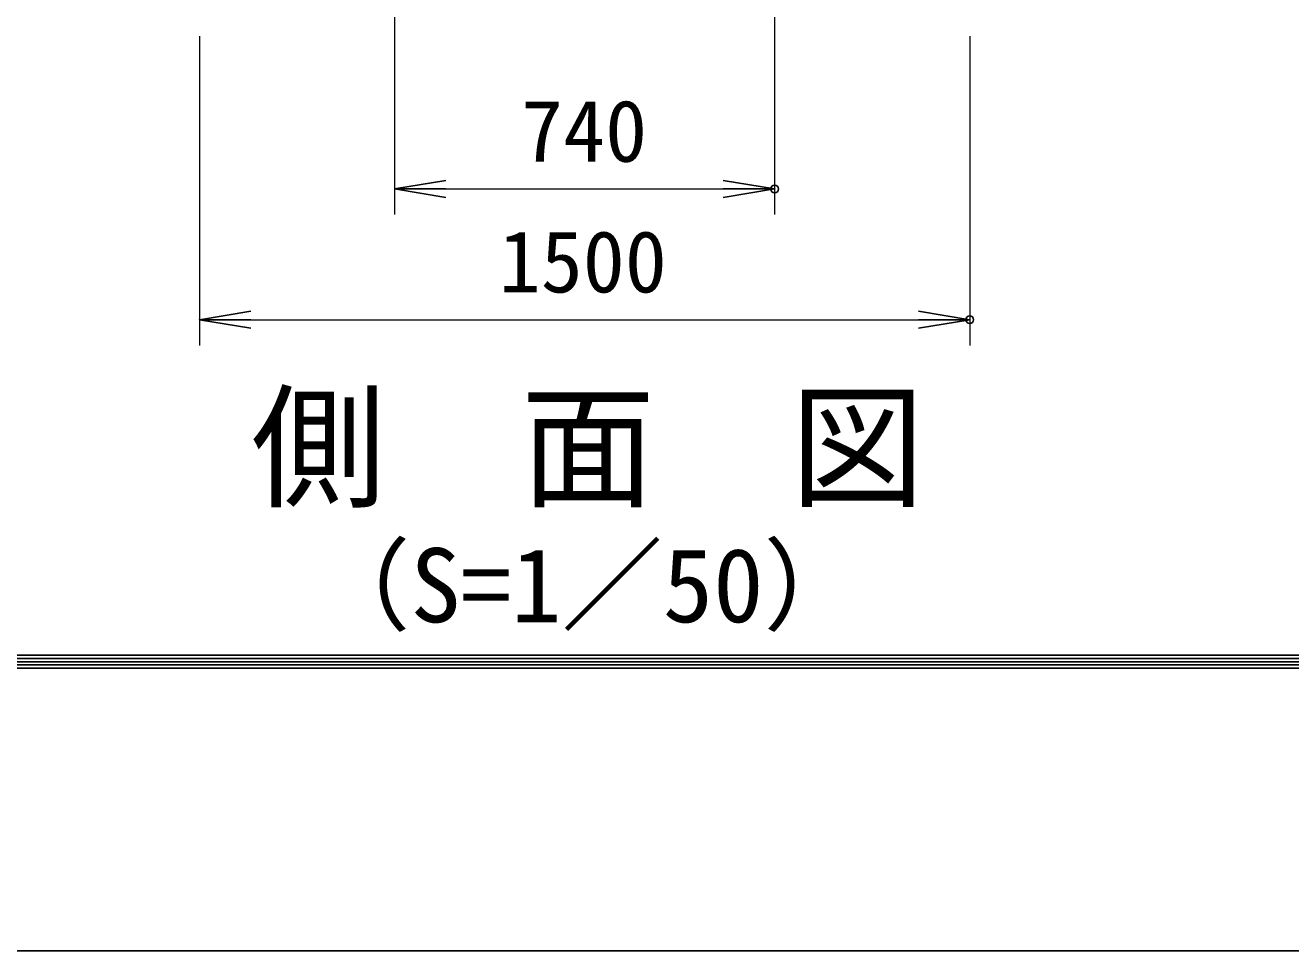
# Model space of a CAD drawing. Units: millimetres, scale not verified. Extents: x -10499 to 10501, y -7424 to 7426.
# Drawn here: x -3194 to -730, y -7424 to -5623 of the extents above; entities that cross this region are included whole.
import ezdxf
from ezdxf.enums import TextEntityAlignment as Align

# ---------------------------------------------------------------- set-up
doc = ezdxf.new("R2010")
doc.units = ezdxf.units.MM
doc.header["$LTSCALE"] = 30
doc.header["$PDMODE"] = 32
doc.header["$PDSIZE"] = 15
for name, color, linetype, lineweight in [('0-7_D-STR-DIM', 7, 'Continuous', 13), ('0-A_D-TTL-TXT', 7, 'Continuous', 13), ('0-C_D-TTL', 7, 'Continuous', 25)]:
    doc.layers.add(name, color=color, linetype=linetype, lineweight=lineweight)
doc.layers.add('0-8_0', color=7, linetype='Continuous')
doc.layers.add('0-9_Defpoints', color=8, linetype='Continuous')
doc.styles.add('ＭＳ ゴシック', font='')
doc.styles.get('ＭＳ ゴシック').set_extended_font_data('MS Gothic')

# ---------------------------------------------------------------- blocks, each defined once
blk = doc.blocks.new('_Open')
at = {"layer": '0-8_0'}
blk.add_line((-30, 5), (0, 0), dxfattribs=at)
blk.add_lwpolyline([(-30, -5), (0, 0), (-30, 0)], dxfattribs=at)

msp = doc.modelspace()

# ---------------------------------------------------------------- linework, layer by layer
at = {"layer": '0-7_D-STR-DIM'}
for p, q in [((-2474.48, -5094.43), (-2474.48, -5991.75)), ((-1734.48, -5094.43), (-1734.48, -5991.75)), ((-2854.48, -5644.43), (-2854.48, -6246.16)), ((-1354.48, -5644.43), (-1354.48, -6246.16)), ((-2374.48, -5941.75), (-1834.48, -5941.75)), ((-2754.48, -6196.16), (-1454.48, -6196.16))]:
    msp.add_line(p, q, dxfattribs=at)
at = {"layer": '0-9_Defpoints'}
for p in [(-1734.48, -5941.75), (-1354.48, -6196.16)]:
    msp.add_point(p, dxfattribs=at)
at = {"layer": '0-C_D-TTL', "color": 2}
msp.add_lwpolyline([(-10499.2, 7425.57), (10500.8, 7425.57), (10500.8, -7424.43), (-10499.2, -7424.43)], close=True, dxfattribs=at)
at = {"layer": '0-C_D-TTL'}
for points in [[(-9824.2, 6875.57), (9825.8, 6875.57), (9825.8, -6874.43), (-9824.2, -6874.43)], [(-9817.95, 6869.32), (9819.55, 6869.32), (9819.55, -6868.18), (-9817.95, -6868.18)], [(-9811.7, 6863.07), (9813.3, 6863.07), (9813.3, -6861.93), (-9811.7, -6861.93)], [(-9805.45, 6856.82), (9807.05, 6856.82), (9807.05, -6855.68), (-9805.45, -6855.68)], [(-9799.2, 6850.57), (9800.8, 6850.57), (9800.8, -6849.43), (-9799.2, -6849.43)]]:
    msp.add_lwpolyline(points, close=True, dxfattribs=at)

# ---------------------------------------------------------------- block references
at = {"layer": '0-7_D-STR-DIM', "xscale": 3.333333, "yscale": 3.333333, "rotation": 180}
for p in [(-2474.48, -5941.75), (-2854.48, -6196.16)]:
    msp.add_blockref('_Open', p, dxfattribs=at)
at = {"layer": '0-7_D-STR-DIM', "xscale": 3.333333, "yscale": 3.333333}
for p in [(-1734.48, -5941.75), (-1354.48, -6196.16)]:
    msp.add_blockref('_Open', p, dxfattribs=at)

# ---------------------------------------------------------------- texts
at = {"layer": '0-7_D-STR-DIM', "style": 'ＭＳ ゴシック'}
for s, p in [('740', (-2228.23, -5924.88)), ('1500', (-2271.73, -6179.29))]:
    msp.add_text(s, height=120.3, dxfattribs=at).set_placement(p, align=Align.BOTTOM_LEFT)
at = {"layer": '0-A_D-TTL-TXT', "style": 'ＭＳ ゴシック'}
for s, height, p in [('側\u3000面\u3000図', 192.4, (-2754.22, -6598.46)), ('（S=1／50）', 144.3, (-2640.52, -6828.4))]:
    msp.add_text(s, height=height, dxfattribs=at).set_placement(p, align=Align.BOTTOM_LEFT)

doc.saveas('drawing.dxf')
